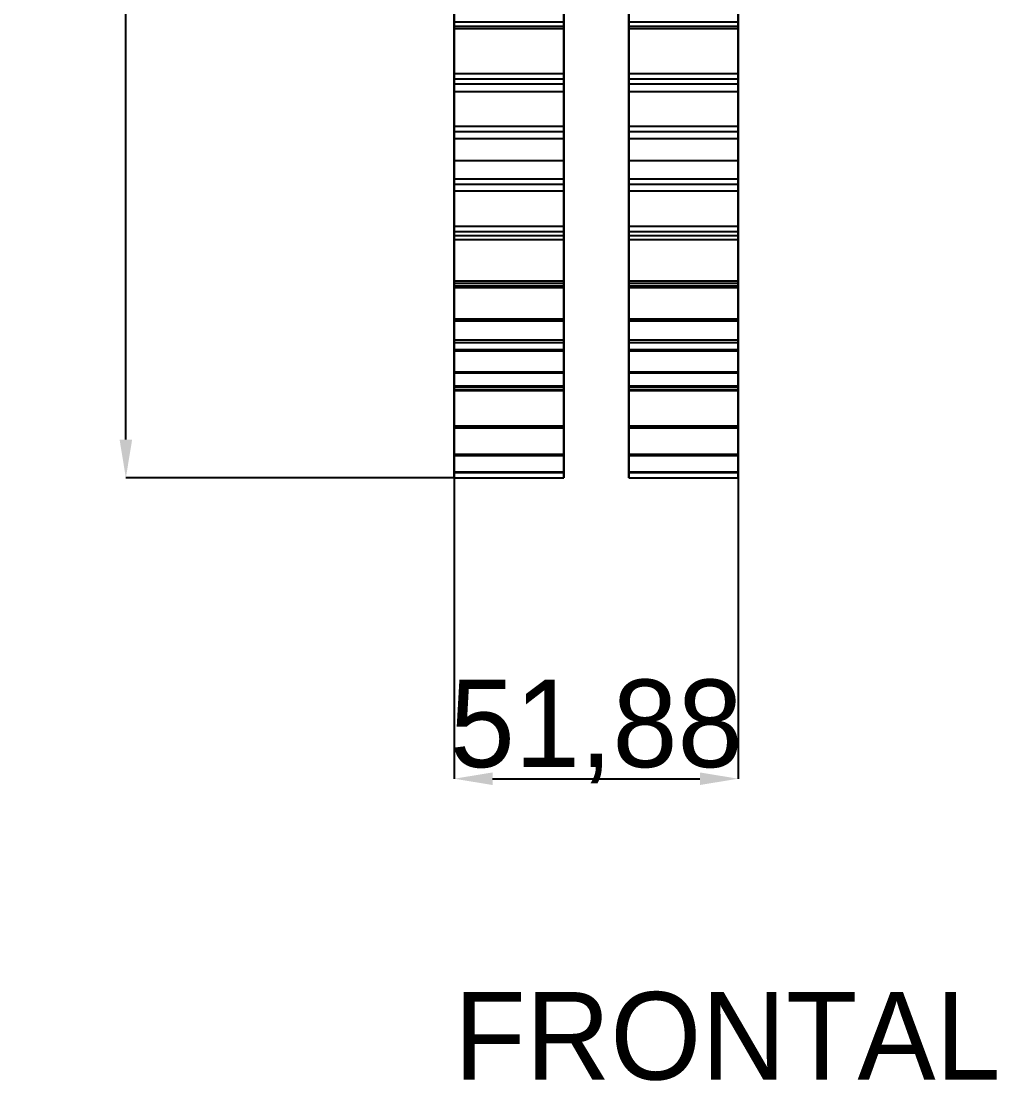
# Model space of a CAD drawing. Header units: millimetres. Extents: x -79 to 13940, y -87340 to 371.
# Drawn here: x 1788.1 to 1966.3, y -39923.3 to -39729.6 of the extents above; entities that cross this region are included whole.
import ezdxf

# ---------------------------------------------------------------- set-up
doc = ezdxf.new("R2010")
doc.units = ezdxf.units.MM
for name, color, linetype in [('R18_COTAS_P', 1, 'Continuous'), ('R18_PIEZAS_P', 3, 'Continuous'), ('R18_TEXTOS', 7, 'Continuous')]:
    doc.layers.add(name, color=color, linetype=linetype)
doc.dimstyles.get("Standard").update_dxf_attribs({"dimtxt": 2.5, "dimasz": 2.5, "dimexe": 1.25, "dimexo": 0.625, "dimtad": 1, "dimcen": 2.5, "dimazin": 3, "dimtfac": 1, "dimtmove": 0, "dimatfit": 3})

# ---------------------------------------------------------------- blocks, each defined once
blk = doc.blocks.new('_CLOSEDFILLED')
at = {"color": 0, "linetype": 'BYBLOCK'}
blk.add_solid([(-1, 0.164), (0, 0), (-1, -0.164)], dxfattribs=at)
blk = doc.blocks.new('*D191')
for p, q in [((1867.18, -39813.08), (1867.18, -39868.08)), ((1919.06, -39813.08), (1919.06, -39868.08)), ((1874.18, -39868.08), (1912.06, -39868.08))]:
    blk.add_line(p, q)
at = {"layer": 'Defpoints'}
for p in [(1867.18, -39813.08), (1919.06, -39813.08), (1867.18, -39868.08)]:
    blk.add_point(p, dxfattribs=at)
at = {"layer": 'R18_COTAS_P', "xscale": 7, "yscale": 7, "rotation": 180}
blk.add_blockref('_CLOSEDFILLED', (1867.18, -39868.08), dxfattribs=at)
at = {"layer": 'R18_COTAS_P', "xscale": 7, "yscale": 7}
blk.add_blockref('_CLOSEDFILLED', (1919.06, -39868.08), dxfattribs=at)
at = {"layer": 'R18_COTAS_P', "insert": (1893.12, -39859.45), "char_height": 16, "attachment_point": 5}
blk.add_mtext('51,88', dxfattribs=at)
blk = doc.blocks.new('*D192')
for p, q in [((1867.18, -39378.97), (1807.18, -39378.97)), ((1807.18, -39806.08), (1807.18, -39385.97)), ((1867.18, -39813.08), (1807.18, -39813.08))]:
    blk.add_line(p, q)
at = {"layer": 'Defpoints'}
for p in [(1867.18, -39378.97), (1807.18, -39813.08), (1867.18, -39813.08)]:
    blk.add_point(p, dxfattribs=at)
at = {"layer": 'R18_COTAS_P', "xscale": 7, "yscale": 7}
for p, rotation in [((1807.18, -39378.97), 90), ((1807.18, -39813.08), 270)]:
    blk.add_blockref('_CLOSEDFILLED', p, dxfattribs=dict(at, rotation=rotation))
at = {"layer": 'R18_COTAS_P', "insert": (1798.56, -39596.02), "char_height": 16, "attachment_point": 5, "rotation": 90}
blk.add_mtext('434,11', dxfattribs=at)

msp = doc.modelspace()

# ---------------------------------------------------------------- linework, layer by layer
at = {"layer": 'R18_PIEZAS_P'}
for p, q in [((1867.18, -39717.101), (1867.18, -39729.687)), ((1887.18, -39729.687), (1887.18, -39717.101)), ((1899.06, -39717.101), (1899.06, -39729.687)), ((1919.06, -39729.687), (1919.06, -39717.101)), ((1867.18, -39720.91), (1867.18, -39730.549)), ((1867.18, -39730.993), (1867.18, -39721)), ((1887.18, -39730.549), (1887.18, -39720.91)), ((1887.18, -39721), (1887.18, -39730.993)), ((1899.06, -39720.91), (1899.06, -39730.549)), ((1899.06, -39730.993), (1899.06, -39721)), ((1919.06, -39730.549), (1919.06, -39720.91)), ((1919.06, -39721), (1919.06, -39730.993)), ((1867.18, -39739.136), (1867.18, -39729.498)), ((1867.18, -39729.687), (1887.18, -39729.687)), ((1867.18, -39730.993), (1867.18, -39729.687)), ((1867.18, -39729.687), (1867.18, -39742.447)), ((1887.18, -39729.498), (1887.18, -39739.136)), ((1887.18, -39729.687), (1887.18, -39730.993)), ((1887.18, -39742.447), (1887.18, -39729.687)), ((1899.06, -39739.136), (1899.06, -39729.498)), ((1899.06, -39729.687), (1919.06, -39729.687)), ((1899.06, -39730.993), (1899.06, -39729.687)), ((1899.06, -39729.687), (1899.06, -39742.447)), ((1919.06, -39729.498), (1919.06, -39739.136)), ((1919.06, -39729.687), (1919.06, -39730.993)), ((1919.06, -39742.447), (1919.06, -39729.687)), ((1887.18, -39730.549), (1867.18, -39730.549)), ((1867.18, -39730.549), (1867.18, -39740.187)), ((1867.18, -39730.549), (1867.18, -39739.136)), ((1887.18, -39730.993), (1867.18, -39730.993)), ((1867.18, -39741.123), (1867.18, -39730.993)), ((1887.18, -39740.187), (1887.18, -39730.549)), ((1887.18, -39739.136), (1887.18, -39730.549)), ((1887.18, -39730.993), (1887.18, -39741.123)), ((1919.06, -39730.549), (1899.06, -39730.549)), ((1899.06, -39730.549), (1899.06, -39740.187)), ((1899.06, -39730.549), (1899.06, -39739.136)), ((1919.06, -39730.993), (1899.06, -39730.993)), ((1899.06, -39741.123), (1899.06, -39730.993)), ((1919.06, -39740.187), (1919.06, -39730.549)), ((1919.06, -39739.136), (1919.06, -39730.549)), ((1919.06, -39730.993), (1919.06, -39741.123)), ((1867.18, -39748.775), (1867.18, -39739.136)), ((1867.18, -39739.136), (1887.18, -39739.136)), ((1887.18, -39739.136), (1887.18, -39748.775)), ((1899.06, -39748.775), (1899.06, -39739.136)), ((1899.06, -39739.136), (1919.06, -39739.136)), ((1919.06, -39739.136), (1919.06, -39748.775)), ((1887.18, -39740.187), (1867.18, -39740.187)), ((1867.18, -39740.187), (1867.18, -39749.826)), ((1867.18, -39740.187), (1867.18, -39748.775)), ((1887.18, -39741.123), (1867.18, -39741.123)), ((1867.18, -39741.123), (1867.18, -39742.447)), ((1867.18, -39751.114), (1867.18, -39741.123)), ((1887.18, -39749.826), (1887.18, -39740.187)), ((1887.18, -39748.775), (1887.18, -39740.187)), ((1887.18, -39742.447), (1887.18, -39741.123)), ((1887.18, -39741.123), (1887.18, -39751.114)), ((1919.06, -39740.187), (1899.06, -39740.187)), ((1899.06, -39740.187), (1899.06, -39749.826)), ((1899.06, -39740.187), (1899.06, -39748.775)), ((1919.06, -39741.123), (1899.06, -39741.123)), ((1899.06, -39741.123), (1899.06, -39742.447)), ((1899.06, -39751.114), (1899.06, -39741.123)), ((1919.06, -39749.826), (1919.06, -39740.187)), ((1919.06, -39748.775), (1919.06, -39740.187)), ((1919.06, -39742.447), (1919.06, -39741.123)), ((1919.06, -39741.123), (1919.06, -39751.114)), ((1867.18, -39742.447), (1887.18, -39742.447)), ((1867.18, -39742.447), (1867.18, -39755.031)), ((1887.18, -39755.031), (1887.18, -39742.447)), ((1899.06, -39742.447), (1919.06, -39742.447)), ((1899.06, -39742.447), (1899.06, -39755.031)), ((1919.06, -39755.031), (1919.06, -39742.447)), ((1867.18, -39758.413), (1867.18, -39748.775)), ((1867.18, -39748.775), (1887.18, -39748.775)), ((1887.18, -39748.775), (1887.18, -39758.413)), ((1899.06, -39758.413), (1899.06, -39748.775)), ((1899.06, -39748.775), (1919.06, -39748.775)), ((1919.06, -39748.775), (1919.06, -39758.413)), ((1887.18, -39749.826), (1867.18, -39749.826)), ((1867.18, -39749.826), (1867.18, -39759.464)), ((1867.18, -39749.826), (1867.18, -39758.413)), ((1887.18, -39751.114), (1867.18, -39751.114)), ((1867.18, -39751.114), (1867.18, -39755.031)), ((1867.18, -39760.69), (1867.18, -39751.114)), ((1887.18, -39759.464), (1887.18, -39749.826)), ((1887.18, -39758.413), (1887.18, -39749.826)), ((1887.18, -39755.031), (1887.18, -39751.114)), ((1887.18, -39751.114), (1887.18, -39760.69)), ((1919.06, -39749.826), (1899.06, -39749.826)), ((1899.06, -39749.826), (1899.06, -39759.464)), ((1899.06, -39749.826), (1899.06, -39758.413)), ((1919.06, -39751.114), (1899.06, -39751.114)), ((1899.06, -39751.114), (1899.06, -39755.031)), ((1899.06, -39760.69), (1899.06, -39751.114)), ((1919.06, -39759.464), (1919.06, -39749.826)), ((1919.06, -39758.413), (1919.06, -39749.826)), ((1919.06, -39755.031), (1919.06, -39751.114)), ((1919.06, -39751.114), (1919.06, -39760.69)), ((1867.18, -39755.031), (1887.18, -39755.031)), ((1867.18, -39755.031), (1867.18, -39767.094)), ((1887.18, -39767.094), (1887.18, -39755.031)), ((1899.06, -39755.031), (1919.06, -39755.031)), ((1899.06, -39755.031), (1899.06, -39767.094)), ((1919.06, -39767.094), (1919.06, -39755.031)), ((1867.18, -39768.052), (1867.18, -39758.413)), ((1867.18, -39758.413), (1887.18, -39758.413)), ((1887.18, -39758.413), (1887.18, -39768.052)), ((1899.06, -39768.052), (1899.06, -39758.413)), ((1899.06, -39758.413), (1919.06, -39758.413)), ((1919.06, -39758.413), (1919.06, -39768.052)), ((1887.18, -39759.464), (1867.18, -39759.464)), ((1867.18, -39759.464), (1867.18, -39768.83)), ((1867.18, -39759.464), (1867.18, -39768.052)), ((1887.18, -39760.69), (1867.18, -39760.69)), ((1867.18, -39760.69), (1867.18, -39767.094)), ((1867.18, -39769.59), (1867.18, -39760.69)), ((1887.18, -39768.83), (1887.18, -39759.464)), ((1887.18, -39768.052), (1887.18, -39759.464)), ((1887.18, -39767.094), (1887.18, -39760.69)), ((1887.18, -39760.69), (1887.18, -39769.59)), ((1919.06, -39759.464), (1899.06, -39759.464)), ((1899.06, -39759.464), (1899.06, -39768.83)), ((1899.06, -39759.464), (1899.06, -39768.052)), ((1919.06, -39760.69), (1899.06, -39760.69)), ((1899.06, -39760.69), (1899.06, -39767.094)), ((1899.06, -39769.59), (1899.06, -39760.69)), ((1919.06, -39768.83), (1919.06, -39759.464)), ((1919.06, -39768.052), (1919.06, -39759.464)), ((1919.06, -39767.094), (1919.06, -39760.69)), ((1919.06, -39760.69), (1919.06, -39769.59)), ((1867.18, -39767.094), (1887.18, -39767.094)), ((1867.18, -39767.094), (1867.18, -39778.304)), ((1867.18, -39777.963), (1867.18, -39768.052)), ((1867.18, -39768.052), (1887.18, -39768.052)), ((1887.18, -39768.83), (1867.18, -39768.83)), ((1867.18, -39768.83), (1867.18, -39777.142)), ((1867.18, -39768.83), (1867.18, -39777.963)), ((1887.18, -39778.304), (1887.18, -39767.094)), ((1887.18, -39768.052), (1887.18, -39777.963)), ((1887.18, -39777.142), (1887.18, -39768.83)), ((1887.18, -39777.963), (1887.18, -39768.83)), ((1899.06, -39767.094), (1919.06, -39767.094)), ((1899.06, -39767.094), (1899.06, -39778.304)), ((1899.06, -39777.963), (1899.06, -39768.052)), ((1899.06, -39768.052), (1919.06, -39768.052)), ((1919.06, -39768.83), (1899.06, -39768.83)), ((1899.06, -39768.83), (1899.06, -39777.142)), ((1899.06, -39768.83), (1899.06, -39777.963)), ((1919.06, -39778.304), (1919.06, -39767.094)), ((1919.06, -39768.052), (1919.06, -39777.963)), ((1919.06, -39777.142), (1919.06, -39768.83)), ((1919.06, -39777.963), (1919.06, -39768.83)), ((1887.18, -39769.59), (1867.18, -39769.59)), ((1867.18, -39769.59), (1867.18, -39778.304)), ((1867.18, -39777.57), (1867.18, -39769.59)), ((1887.18, -39778.304), (1887.18, -39769.59)), ((1887.18, -39769.59), (1887.18, -39777.57)), ((1919.06, -39769.59), (1899.06, -39769.59)), ((1899.06, -39769.59), (1899.06, -39778.304)), ((1899.06, -39777.57), (1899.06, -39769.59)), ((1919.06, -39778.304), (1919.06, -39769.59)), ((1919.06, -39769.59), (1919.06, -39777.57)), ((1887.18, -39777.142), (1867.18, -39777.142)), ((1867.18, -39777.142), (1867.18, -39784.053)), ((1867.18, -39777.142), (1867.18, -39787.815)), ((1887.18, -39777.57), (1867.18, -39777.57)), ((1867.18, -39777.57), (1867.18, -39788.355)), ((1867.18, -39784.41), (1867.18, -39777.57)), ((1867.18, -39787.815), (1867.18, -39777.963)), ((1867.18, -39777.963), (1887.18, -39777.963)), ((1867.18, -39778.304), (1887.18, -39778.304)), ((1867.18, -39778.304), (1867.18, -39788.355)), ((1887.18, -39784.053), (1887.18, -39777.142)), ((1887.18, -39787.815), (1887.18, -39777.142)), ((1887.18, -39788.355), (1887.18, -39777.57)), ((1887.18, -39777.57), (1887.18, -39784.41)), ((1887.18, -39777.963), (1887.18, -39787.815)), ((1887.18, -39788.355), (1887.18, -39778.304)), ((1919.06, -39777.142), (1899.06, -39777.142)), ((1899.06, -39777.142), (1899.06, -39784.053)), ((1899.06, -39777.142), (1899.06, -39787.815)), ((1919.06, -39777.57), (1899.06, -39777.57)), ((1899.06, -39777.57), (1899.06, -39788.355)), ((1899.06, -39784.41), (1899.06, -39777.57)), ((1899.06, -39787.815), (1899.06, -39777.963)), ((1899.06, -39777.963), (1919.06, -39777.963)), ((1899.06, -39778.304), (1919.06, -39778.304)), ((1899.06, -39778.304), (1899.06, -39788.355)), ((1919.06, -39784.053), (1919.06, -39777.142)), ((1919.06, -39787.815), (1919.06, -39777.142)), ((1919.06, -39788.355), (1919.06, -39777.57)), ((1919.06, -39777.57), (1919.06, -39784.41)), ((1919.06, -39777.963), (1919.06, -39787.815)), ((1919.06, -39788.355), (1919.06, -39778.304)), ((1887.18, -39784.053), (1867.18, -39784.053)), ((1867.18, -39784.053), (1867.18, -39789.647)), ((1867.18, -39784.053), (1867.18, -39796.52)), ((1887.18, -39784.41), (1867.18, -39784.41)), ((1867.18, -39784.41), (1867.18, -39796.971)), ((1867.18, -39789.924), (1867.18, -39784.41)), ((1887.18, -39789.647), (1887.18, -39784.053)), ((1887.18, -39796.52), (1887.18, -39784.053)), ((1887.18, -39796.971), (1887.18, -39784.41)), ((1887.18, -39784.41), (1887.18, -39789.924)), ((1919.06, -39784.053), (1899.06, -39784.053)), ((1899.06, -39784.053), (1899.06, -39789.647)), ((1899.06, -39784.053), (1899.06, -39796.52)), ((1919.06, -39784.41), (1899.06, -39784.41)), ((1899.06, -39784.41), (1899.06, -39796.971)), ((1899.06, -39789.924), (1899.06, -39784.41)), ((1919.06, -39789.647), (1919.06, -39784.053)), ((1919.06, -39796.52), (1919.06, -39784.053)), ((1919.06, -39796.971), (1919.06, -39784.41)), ((1919.06, -39784.41), (1919.06, -39789.924)), ((1867.18, -39796.52), (1867.18, -39787.815)), ((1867.18, -39787.815), (1887.18, -39787.815)), ((1887.18, -39787.815), (1887.18, -39796.52)), ((1899.06, -39796.52), (1899.06, -39787.815)), ((1899.06, -39787.815), (1919.06, -39787.815)), ((1919.06, -39787.815), (1919.06, -39796.52)), ((1867.18, -39788.355), (1887.18, -39788.355)), ((1867.18, -39788.355), (1867.18, -39796.971)), ((1887.18, -39789.647), (1867.18, -39789.647)), ((1867.18, -39789.647), (1867.18, -39793.77)), ((1867.18, -39789.647), (1867.18, -39803.567)), ((1887.18, -39789.924), (1867.18, -39789.924)), ((1867.18, -39789.924), (1867.18, -39803.916)), ((1867.18, -39793.959), (1867.18, -39789.924)), ((1887.18, -39796.971), (1887.18, -39788.355)), ((1887.18, -39793.77), (1887.18, -39789.647)), ((1887.18, -39803.567), (1887.18, -39789.647)), ((1887.18, -39803.916), (1887.18, -39789.924)), ((1887.18, -39789.924), (1887.18, -39793.959)), ((1899.06, -39788.355), (1919.06, -39788.355)), ((1899.06, -39788.355), (1899.06, -39796.971)), ((1919.06, -39789.647), (1899.06, -39789.647)), ((1899.06, -39789.647), (1899.06, -39793.77)), ((1899.06, -39789.647), (1899.06, -39803.567)), ((1919.06, -39789.924), (1899.06, -39789.924)), ((1899.06, -39789.924), (1899.06, -39803.916)), ((1899.06, -39793.959), (1899.06, -39789.924)), ((1919.06, -39796.971), (1919.06, -39788.355)), ((1919.06, -39793.77), (1919.06, -39789.647)), ((1919.06, -39803.567), (1919.06, -39789.647)), ((1919.06, -39803.916), (1919.06, -39789.924)), ((1919.06, -39789.924), (1919.06, -39793.959)), ((1887.18, -39793.77), (1867.18, -39793.77)), ((1867.18, -39793.77), (1867.18, -39796.31)), ((1867.18, -39793.77), (1867.18, -39808.76)), ((1887.18, -39793.959), (1867.18, -39793.959)), ((1867.18, -39793.959), (1867.18, -39808.999)), ((1867.18, -39796.406), (1867.18, -39793.959)), ((1887.18, -39796.31), (1887.18, -39793.77)), ((1887.18, -39808.76), (1887.18, -39793.77)), ((1887.18, -39808.999), (1887.18, -39793.959)), ((1887.18, -39793.959), (1887.18, -39796.406)), ((1919.06, -39793.77), (1899.06, -39793.77)), ((1899.06, -39793.77), (1899.06, -39796.31)), ((1899.06, -39793.77), (1899.06, -39808.76)), ((1919.06, -39793.959), (1899.06, -39793.959)), ((1899.06, -39793.959), (1899.06, -39808.999)), ((1899.06, -39796.406), (1899.06, -39793.959)), ((1919.06, -39796.31), (1919.06, -39793.77)), ((1919.06, -39808.76), (1919.06, -39793.77)), ((1919.06, -39808.999), (1919.06, -39793.959)), ((1919.06, -39793.959), (1919.06, -39796.406)), ((1887.18, -39796.31), (1867.18, -39796.31)), ((1867.18, -39796.31), (1867.18, -39797.197)), ((1867.18, -39796.31), (1867.18, -39811.96)), ((1887.18, -39796.406), (1867.18, -39796.406)), ((1867.18, -39796.406), (1867.18, -39812.08)), ((1867.18, -39797.197), (1867.18, -39796.406)), ((1867.18, -39803.567), (1867.18, -39796.52)), ((1867.18, -39796.52), (1887.18, -39796.52)), ((1867.18, -39796.971), (1887.18, -39796.971)), ((1867.18, -39796.971), (1867.18, -39803.916)), ((1887.18, -39797.197), (1867.18, -39797.197)), ((1867.18, -39797.197), (1867.18, -39813.077)), ((1887.18, -39797.197), (1887.18, -39796.31)), ((1887.18, -39811.96), (1887.18, -39796.31)), ((1887.18, -39812.08), (1887.18, -39796.406)), ((1887.18, -39796.406), (1887.18, -39797.197)), ((1887.18, -39796.52), (1887.18, -39803.567)), ((1887.18, -39803.916), (1887.18, -39796.971)), ((1887.18, -39813.077), (1887.18, -39797.197)), ((1919.06, -39796.31), (1899.06, -39796.31)), ((1899.06, -39796.31), (1899.06, -39797.197)), ((1899.06, -39796.31), (1899.06, -39811.96)), ((1919.06, -39796.406), (1899.06, -39796.406)), ((1899.06, -39796.406), (1899.06, -39812.08)), ((1899.06, -39797.197), (1899.06, -39796.406)), ((1899.06, -39803.567), (1899.06, -39796.52)), ((1899.06, -39796.52), (1919.06, -39796.52)), ((1899.06, -39796.971), (1919.06, -39796.971)), ((1899.06, -39796.971), (1899.06, -39803.916)), ((1919.06, -39797.197), (1899.06, -39797.197)), ((1899.06, -39797.197), (1899.06, -39813.077)), ((1919.06, -39797.197), (1919.06, -39796.31)), ((1919.06, -39811.96), (1919.06, -39796.31)), ((1919.06, -39812.08), (1919.06, -39796.406)), ((1919.06, -39796.406), (1919.06, -39797.197)), ((1919.06, -39796.52), (1919.06, -39803.567)), ((1919.06, -39803.916), (1919.06, -39796.971)), ((1919.06, -39813.077), (1919.06, -39797.197)), ((1867.18, -39808.76), (1867.18, -39803.567)), ((1867.18, -39803.567), (1887.18, -39803.567)), ((1887.18, -39803.567), (1887.18, -39808.76)), ((1899.06, -39808.76), (1899.06, -39803.567)), ((1899.06, -39803.567), (1919.06, -39803.567)), ((1919.06, -39803.567), (1919.06, -39808.76)), ((1867.18, -39803.916), (1887.18, -39803.916)), ((1867.18, -39803.916), (1867.18, -39808.999)), ((1887.18, -39808.999), (1887.18, -39803.916)), ((1899.06, -39803.916), (1919.06, -39803.916)), ((1899.06, -39803.916), (1899.06, -39808.999)), ((1919.06, -39808.999), (1919.06, -39803.916)), ((1867.18, -39811.96), (1867.18, -39808.76)), ((1867.18, -39808.76), (1887.18, -39808.76)), ((1867.18, -39808.999), (1887.18, -39808.999)), ((1867.18, -39808.999), (1867.18, -39812.08)), ((1887.18, -39808.76), (1887.18, -39811.96)), ((1887.18, -39812.08), (1887.18, -39808.999)), ((1899.06, -39811.96), (1899.06, -39808.76)), ((1899.06, -39808.76), (1919.06, -39808.76)), ((1899.06, -39808.999), (1919.06, -39808.999)), ((1899.06, -39808.999), (1899.06, -39812.08)), ((1919.06, -39808.76), (1919.06, -39811.96)), ((1919.06, -39812.08), (1919.06, -39808.999)), ((1867.18, -39813.077), (1867.18, -39811.96)), ((1867.18, -39811.96), (1887.18, -39811.96)), ((1867.18, -39812.08), (1887.18, -39812.08)), ((1867.18, -39812.08), (1867.18, -39813.077)), ((1867.18, -39813.077), (1887.18, -39813.077)), ((1887.18, -39811.96), (1887.18, -39813.077)), ((1887.18, -39813.077), (1887.18, -39812.08)), ((1899.06, -39813.077), (1899.06, -39811.96)), ((1899.06, -39811.96), (1919.06, -39811.96)), ((1899.06, -39812.08), (1919.06, -39812.08)), ((1899.06, -39812.08), (1899.06, -39813.077)), ((1899.06, -39813.077), (1919.06, -39813.077)), ((1919.06, -39811.96), (1919.06, -39813.077)), ((1919.06, -39813.077), (1919.06, -39812.08))]:
    msp.add_line(p, q, dxfattribs=at)

# ---------------------------------------------------------------- texts
at = {"layer": 'R18_TEXTOS'}
msp.add_text('FRONTAL', height=16, dxfattribs=at).set_placement((1867.18, -39923.077))

# ---------------------------------------------------------------- dimensions: what is measured, and where the dimension line sits
at = {"layer": 'R18_COTAS_P'}
dim = msp.add_linear_dim(base=(1807.18, -39813.077), p1=(1867.18, -39813.077), p2=(1867.18, -39378.967), angle=90, dimstyle='Standard', override={"dimtxt": 16, "dimasz": 7, "dimtad": 1, "dimdec": 2}, dxfattribs=at)
dim.commit()
dim.dimension.update_dxf_attribs({"geometry": '*D192', "text_midpoint": (1798.555, -39596.022)})
dim = msp.add_linear_dim(base=(1867.18, -39868.077), p1=(1867.18, -39813.077), p2=(1919.06, -39813.077), dimstyle='Standard', override={"dimtxt": 16, "dimasz": 7, "dimtad": 1, "dimdec": 2}, dxfattribs=at)
dim.commit()
dim.dimension.update_dxf_attribs({"geometry": '*D191', "text_midpoint": (1893.12, -39859.452)})

doc.saveas('drawing.dxf')
